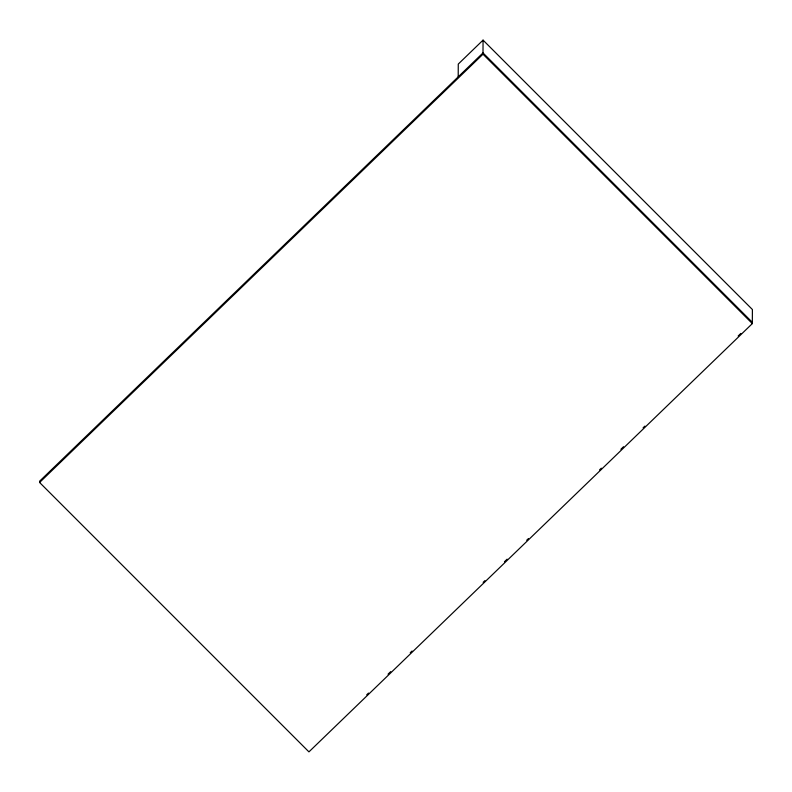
<?xml version="1.0" encoding="UTF-8"?>
<svg xmlns="http://www.w3.org/2000/svg" width="792" height="792" viewBox="0 0 792 792"><rect width="100%" height="100%" fill="white"/><g stroke="black" fill="none" stroke-linecap="round" stroke-linejoin="round"><path stroke-width="1.19" d="M458.202 76.864L458.271 64.073L483.061 40.125L752.4 309.523L752.331 323.591L308.939 751.875L39.6 482.477L39.61 481.199L483.001 52.916L752.331 322.314M752.331 323.591L482.991 54.193L483.061 40.125M39.6 482.477L482.991 54.193M366.716 694.802L368.488 693.079M388.04 674.19L390.703 671.616M410.256 652.737L412.038 651.014M483.14 582.338L484.912 580.625M504.464 561.736L507.127 559.162M526.68 540.273L528.462 538.56M599.564 469.884L601.336 468.161M620.888 449.282L623.552 446.708M643.104 427.819L644.886 426.106M738.164 336.006L740.817 333.432"/></g></svg>
